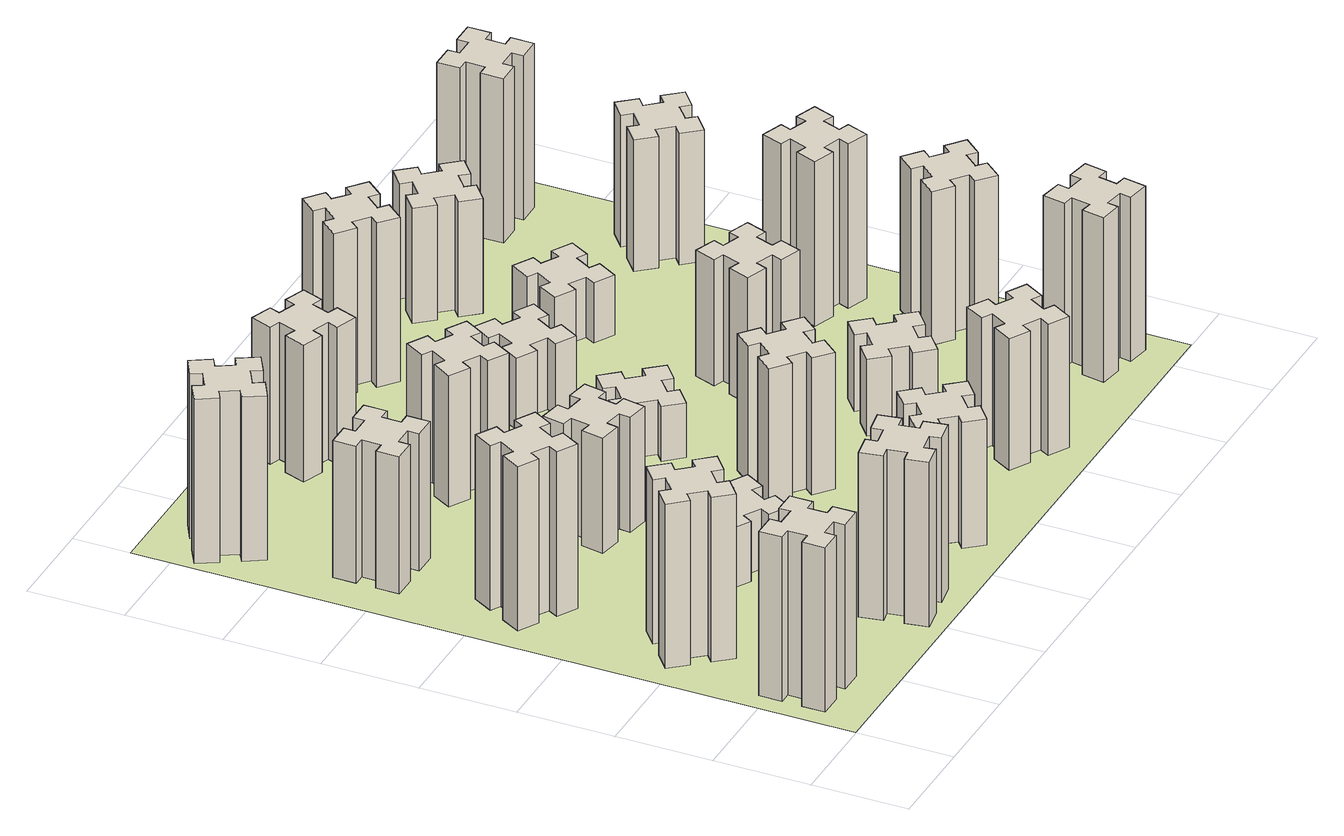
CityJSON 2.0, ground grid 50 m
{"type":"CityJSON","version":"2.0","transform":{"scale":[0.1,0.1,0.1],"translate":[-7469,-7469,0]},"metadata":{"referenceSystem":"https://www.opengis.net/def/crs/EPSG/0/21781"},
"CityObjects":{
"building1":{"type":"Building","attributes":{"class":"1000","function":"1000","usage":"1000","yearOfConstruction":2016,"roofType":"1000","measuredHeight":90,"storeysAboveGround":30,"storeysBelowGround":0},"geometry":[{"type":"Solid","lod":"1","boundaries":[[[[0,1,2,3,4,5,6,7,8,9,10,11,12,13,14,15,16,17,18,19]],[[17,16,20,21]],[[16,15,22,20]],[[15,14,23,22]],[[14,13,24,23]],[[13,12,25,24]],[[12,11,26,25]],[[11,10,27,26]],[[10,9,28,27]],[[9,8,29,28]],[[8,7,30,29]],[[7,6,31,30]],[[6,5,32,31]],[[5,4,33,32]],[[4,3,34,33]],[[3,2,35,34]],[[2,1,36,35]],[[1,0,37,36]],[[0,19,38,37]],[[19,18,39,38]],[[18,17,21,39]],[[24,25,26,27,28,29,30,31,32,33,34,35,36,37,38,39,21,20,22,23]]]]}]},
"building2":{"type":"Building","attributes":{"class":"1000","function":"1000","usage":"1000","yearOfConstruction":2016,"roofType":"1000","measuredHeight":90,"storeysAboveGround":30,"storeysBelowGround":0},"geometry":[{"type":"Solid","lod":"1","boundaries":[[[[40,41,42,43,44,45,46,47,48,49,50,51,52,53,54,55,56,57,58,59]],[[57,56,60,61]],[[56,55,62,60]],[[55,54,63,62]],[[54,53,64,63]],[[53,52,65,64]],[[52,51,66,65]],[[51,50,67,66]],[[50,49,68,67]],[[49,48,69,68]],[[48,47,70,69]],[[47,46,71,70]],[[46,45,72,71]],[[45,44,73,72]],[[44,43,74,73]],[[43,42,75,74]],[[42,41,76,75]],[[41,40,77,76]],[[40,59,78,77]],[[59,58,79,78]],[[58,57,61,79]],[[64,65,66,67,68,69,70,71,72,73,74,75,76,77,78,79,61,60,62,63]]]]}]},
"building3":{"type":"Building","attributes":{"class":"1000","function":"1000","usage":"1000","yearOfConstruction":2016,"roofType":"1000","measuredHeight":90,"storeysAboveGround":30,"storeysBelowGround":0},"geometry":[{"type":"Solid","lod":"1","boundaries":[[[[80,81,82,83,84,85,86,87,88,89,90,91,92,93,94,95,96,97,98,99]],[[97,96,100,101]],[[96,95,102,100]],[[95,94,103,102]],[[94,93,104,103]],[[93,92,105,104]],[[92,91,106,105]],[[91,90,107,106]],[[90,89,108,107]],[[89,88,109,108]],[[88,87,110,109]],[[87,86,111,110]],[[86,85,112,111]],[[85,84,113,112]],[[84,83,114,113]],[[83,82,115,114]],[[82,81,116,115]],[[81,80,117,116]],[[80,99,118,117]],[[99,98,119,118]],[[98,97,101,119]],[[104,105,106,107,108,109,110,111,112,113,114,115,116,117,118,119,101,100,102,103]]]]}]},
"building4":{"type":"Building","attributes":{"class":"1000","function":"1000","usage":"1000","yearOfConstruction":2016,"roofType":"1000","measuredHeight":75,"storeysAboveGround":30,"storeysBelowGround":0},"geometry":[{"type":"Solid","lod":"1","boundaries":[[[[120,121,122,123,124,125,126,127,128,129,130,131,132,133,134,135,136,137,138,139]],[[137,136,140,141]],[[136,135,142,140]],[[135,134,143,142]],[[134,133,144,143]],[[133,132,145,144]],[[132,131,146,145]],[[131,130,147,146]],[[130,129,148,147]],[[129,128,149,148]],[[128,127,150,149]],[[127,126,151,150]],[[126,125,152,151]],[[125,124,153,152]],[[124,123,154,153]],[[123,122,155,154]],[[122,121,156,155]],[[121,120,157,156]],[[120,139,158,157]],[[139,138,159,158]],[[138,137,141,159]],[[144,145,146,147,148,149,150,151,152,153,154,155,156,157,158,159,141,140,142,143]]]]}]},
"building5":{"type":"Building","attributes":{"class":"1000","function":"1000","usage":"1000","yearOfConstruction":2016,"roofType":"1000","measuredHeight":90,"storeysAboveGround":30,"storeysBelowGround":0},"geometry":[{"type":"Solid","lod":"1","boundaries":[[[[160,161,162,163,164,165,166,167,168,169,170,171,172,173,174,175,176,177,178,179]],[[177,176,180,181]],[[176,175,182,180]],[[175,174,183,182]],[[174,173,184,183]],[[173,172,185,184]],[[172,171,186,185]],[[171,170,187,186]],[[170,169,188,187]],[[169,168,189,188]],[[168,167,190,189]],[[167,166,191,190]],[[166,165,192,191]],[[165,164,193,192]],[[164,163,194,193]],[[163,162,195,194]],[[162,161,196,195]],[[161,160,197,196]],[[160,179,198,197]],[[179,178,199,198]],[[178,177,181,199]],[[184,185,186,187,188,189,190,191,192,193,194,195,196,197,198,199,181,180,182,183]]]]}]},
"building6":{"type":"Building","attributes":{"class":"1000","function":"1000","usage":"1000","yearOfConstruction":2016,"roofType":"1000","measuredHeight":90,"storeysAboveGround":30,"storeysBelowGround":0},"geometry":[{"type":"Solid","lod":"1","boundaries":[[[[200,201,202,203,204,205,206,207,208,209,210,211,212,213,214,215,216,217,218,219]],[[217,216,220,221]],[[216,215,222,220]],[[215,214,223,222]],[[214,213,224,223]],[[213,212,225,224]],[[212,211,226,225]],[[211,210,227,226]],[[210,209,228,227]],[[209,208,229,228]],[[208,207,230,229]],[[207,206,231,230]],[[206,205,232,231]],[[205,204,233,232]],[[204,203,234,233]],[[203,202,235,234]],[[202,201,236,235]],[[201,200,237,236]],[[200,219,238,237]],[[219,218,239,238]],[[218,217,221,239]],[[224,225,226,227,228,229,230,231,232,233,234,235,236,237,238,239,221,220,222,223]]]]}]},
"building7":{"type":"Building","attributes":{"class":"1000","function":"1000","usage":"1000","yearOfConstruction":2016,"roofType":"1000","measuredHeight":33,"storeysAboveGround":30,"storeysBelowGround":0},"geometry":[{"type":"Solid","lod":"1","boundaries":[[[[240,241,242,243,244,245,246,247,248,249,250,251,252,253,254,255,256,257,258,259]],[[257,256,260,261]],[[256,255,262,260]],[[255,254,263,262]],[[254,253,264,263]],[[253,252,265,264]],[[252,251,266,265]],[[251,250,267,266]],[[250,249,268,267]],[[249,248,269,268]],[[248,247,270,269]],[[247,246,271,270]],[[246,245,272,271]],[[245,244,273,272]],[[244,243,274,273]],[[243,242,275,274]],[[242,241,276,275]],[[241,240,277,276]],[[240,259,278,277]],[[259,258,279,278]],[[258,257,261,279]],[[264,265,266,267,268,269,270,271,272,273,274,275,276,277,278,279,261,260,262,263]]]]}]},
"building8":{"type":"Building","attributes":{"class":"1000","function":"1000","usage":"1000","yearOfConstruction":2016,"roofType":"1000","measuredHeight":63,"storeysAboveGround":30,"storeysBelowGround":0},"geometry":[{"type":"Solid","lod":"1","boundaries":[[[[280,281,282,283,284,285,286,287,288,289,290,291,292,293,294,295,296,297,298,299]],[[297,296,300,301]],[[296,295,302,300]],[[295,294,303,302]],[[294,293,304,303]],[[293,292,305,304]],[[292,291,306,305]],[[291,290,307,306]],[[290,289,308,307]],[[289,288,309,308]],[[288,287,310,309]],[[287,286,311,310]],[[286,285,312,311]],[[285,284,313,312]],[[284,283,314,313]],[[283,282,315,314]],[[282,281,316,315]],[[281,280,317,316]],[[280,299,318,317]],[[299,298,319,318]],[[298,297,301,319]],[[304,305,306,307,308,309,310,311,312,313,314,315,316,317,318,319,301,300,302,303]]]]}]},
"building9":{"type":"Building","attributes":{"class":"1000","function":"1000","usage":"1000","yearOfConstruction":2016,"roofType":"1000","measuredHeight":69,"storeysAboveGround":30,"storeysBelowGround":0},"geometry":[{"type":"Solid","lod":"1","boundaries":[[[[320,321,322,323,324,325,326,327,328,329,330,331,332,333,334,335,336,337,338,339]],[[337,336,340,341]],[[336,335,342,340]],[[335,334,343,342]],[[334,333,344,343]],[[333,332,345,344]],[[332,331,346,345]],[[331,330,347,346]],[[330,329,348,347]],[[329,328,349,348]],[[328,327,350,349]],[[327,326,351,350]],[[326,325,352,351]],[[325,324,353,352]],[[324,323,354,353]],[[323,322,355,354]],[[322,321,356,355]],[[321,320,357,356]],[[320,339,358,357]],[[339,338,359,358]],[[338,337,341,359]],[[344,345,346,347,348,349,350,351,352,353,354,355,356,357,358,359,341,340,342,343]]]]}]},
"building10":{"type":"Building","attributes":{"class":"1000","function":"1000","usage":"1000","yearOfConstruction":2016,"roofType":"1000","measuredHeight":72,"storeysAboveGround":30,"storeysBelowGround":0},"geometry":[{"type":"Solid","lod":"1","boundaries":[[[[360,361,362,363,364,365,366,367,368,369,370,371,372,373,374,375,376,377,378,379]],[[377,376,380,381]],[[376,375,382,380]],[[375,374,383,382]],[[374,373,384,383]],[[373,372,385,384]],[[372,371,386,385]],[[371,370,387,386]],[[370,369,388,387]],[[369,368,389,388]],[[368,367,390,389]],[[367,366,391,390]],[[366,365,392,391]],[[365,364,393,392]],[[364,363,394,393]],[[363,362,395,394]],[[362,361,396,395]],[[361,360,397,396]],[[360,379,398,397]],[[379,378,399,398]],[[378,377,381,399]],[[384,385,386,387,388,389,390,391,392,393,394,395,396,397,398,399,381,380,382,383]]]]}]},
"building11":{"type":"Building","attributes":{"class":"1000","function":"1000","usage":"1000","yearOfConstruction":2016,"roofType":"1000","measuredHeight":75,"storeysAboveGround":30,"storeysBelowGround":0},"geometry":[{"type":"Solid","lod":"1","boundaries":[[[[400,401,402,403,404,405,406,407,408,409,410,411,412,413,414,415,416,417,418,419]],[[417,416,420,421]],[[416,415,422,420]],[[415,414,423,422]],[[414,413,424,423]],[[413,412,425,424]],[[412,411,426,425]],[[411,410,427,426]],[[410,409,428,427]],[[409,408,429,428]],[[408,407,430,429]],[[407,406,431,430]],[[406,405,432,431]],[[405,404,433,432]],[[404,403,434,433]],[[403,402,435,434]],[[402,401,436,435]],[[401,400,437,436]],[[400,419,438,437]],[[419,418,439,438]],[[418,417,421,439]],[[424,425,426,427,428,429,430,431,432,433,434,435,436,437,438,439,421,420,422,423]]]]}]},
"building12":{"type":"Building","attributes":{"class":"1000","function":"1000","usage":"1000","yearOfConstruction":2016,"roofType":"1000","measuredHeight":75,"storeysAboveGround":30,"storeysBelowGround":0},"geometry":[{"type":"Solid","lod":"1","boundaries":[[[[440,441,442,443,444,445,446,447,448,449,450,451,452,453,454,455,456,457,458,459]],[[457,456,460,461]],[[456,455,462,460]],[[455,454,463,462]],[[454,453,464,463]],[[453,452,465,464]],[[452,451,466,465]],[[451,450,467,466]],[[450,449,468,467]],[[449,448,469,468]],[[448,447,470,469]],[[447,446,471,470]],[[446,445,472,471]],[[445,444,473,472]],[[444,443,474,473]],[[443,442,475,474]],[[442,441,476,475]],[[441,440,477,476]],[[440,459,478,477]],[[459,458,479,478]],[[458,457,461,479]],[[464,465,466,467,468,469,470,471,472,473,474,475,476,477,478,479,461,460,462,463]]]]}]},
"building13":{"type":"Building","attributes":{"class":"1000","function":"1000","usage":"1000","yearOfConstruction":2016,"roofType":"1000","measuredHeight":30,"storeysAboveGround":30,"storeysBelowGround":0},"geometry":[{"type":"Solid","lod":"1","boundaries":[[[[480,481,482,483,484,485,486,487,488,489,490,491,492,493,494,495,496,497,498,499]],[[497,496,500,501]],[[496,495,502,500]],[[495,494,503,502]],[[494,493,504,503]],[[493,492,505,504]],[[492,491,506,505]],[[491,490,507,506]],[[490,489,508,507]],[[489,488,509,508]],[[488,487,510,509]],[[487,486,511,510]],[[486,485,512,511]],[[485,484,513,512]],[[484,483,514,513]],[[483,482,515,514]],[[482,481,516,515]],[[481,480,517,516]],[[480,499,518,517]],[[499,498,519,518]],[[498,497,501,519]],[[504,505,506,507,508,509,510,511,512,513,514,515,516,517,518,519,501,500,502,503]]]]}]},
"building14":{"type":"Building","attributes":{"class":"1000","function":"1000","usage":"1000","yearOfConstruction":2016,"roofType":"1000","measuredHeight":72,"storeysAboveGround":30,"storeysBelowGround":0},"geometry":[{"type":"Solid","lod":"1","boundaries":[[[[520,521,522,523,524,525,526,527,528,529,530,531,532,533,534,535,536,537,538,539]],[[537,536,540,541]],[[536,535,542,540]],[[535,534,543,542]],[[534,533,544,543]],[[533,532,545,544]],[[532,531,546,545]],[[531,530,547,546]],[[530,529,548,547]],[[529,528,549,548]],[[528,527,550,549]],[[527,526,551,550]],[[526,525,552,551]],[[525,524,553,552]],[[524,523,554,553]],[[523,522,555,554]],[[522,521,556,555]],[[521,520,557,556]],[[520,539,558,557]],[[539,538,559,558]],[[538,537,541,559]],[[544,545,546,547,548,549,550,551,552,553,554,555,556,557,558,559,541,540,542,543]]]]}]},
"building15":{"type":"Building","attributes":{"class":"1000","function":"1000","usage":"1000","yearOfConstruction":2016,"roofType":"1000","measuredHeight":39,"storeysAboveGround":30,"storeysBelowGround":0},"geometry":[{"type":"Solid","lod":"1","boundaries":[[[[560,561,562,563,564,565,566,567,568,569,570,571,572,573,574,575,576,577,578,579]],[[577,576,580,581]],[[576,575,582,580]],[[575,574,583,582]],[[574,573,584,583]],[[573,572,585,584]],[[572,571,586,585]],[[571,570,587,586]],[[570,569,588,587]],[[569,568,589,588]],[[568,567,590,589]],[[567,566,591,590]],[[566,565,592,591]],[[565,564,593,592]],[[564,563,594,593]],[[563,562,595,594]],[[562,561,596,595]],[[561,560,597,596]],[[560,579,598,597]],[[579,578,599,598]],[[578,577,581,599]],[[584,585,586,587,588,589,590,591,592,593,594,595,596,597,598,599,581,580,582,583]]]]}]},
"building16":{"type":"Building","attributes":{"class":"1000","function":"1000","usage":"1000","yearOfConstruction":2016,"roofType":"1000","measuredHeight":90,"storeysAboveGround":30,"storeysBelowGround":0},"geometry":[{"type":"Solid","lod":"1","boundaries":[[[[600,601,602,603,604,605,606,607,608,609,610,611,612,613,614,615,616,617,618,619]],[[617,616,620,621]],[[616,615,622,620]],[[615,614,623,622]],[[614,613,624,623]],[[613,612,625,624]],[[612,611,626,625]],[[611,610,627,626]],[[610,609,628,627]],[[609,608,629,628]],[[608,607,630,629]],[[607,606,631,630]],[[606,605,632,631]],[[605,604,633,632]],[[604,603,634,633]],[[603,602,635,634]],[[602,601,636,635]],[[601,600,637,636]],[[600,619,638,637]],[[619,618,639,638]],[[618,617,621,639]],[[624,625,626,627,628,629,630,631,632,633,634,635,636,637,638,639,621,620,622,623]]]]}]},
"building17":{"type":"Building","attributes":{"class":"1000","function":"1000","usage":"1000","yearOfConstruction":2016,"roofType":"1000","measuredHeight":42,"storeysAboveGround":30,"storeysBelowGround":0},"geometry":[{"type":"Solid","lod":"1","boundaries":[[[[640,641,642,643,644,645,646,647,648,649,650,651,652,653,654,655,656,657,658,659]],[[657,656,660,661]],[[656,655,662,660]],[[655,654,663,662]],[[654,653,664,663]],[[653,652,665,664]],[[652,651,666,665]],[[651,650,667,666]],[[650,649,668,667]],[[649,648,669,668]],[[648,647,670,669]],[[647,646,671,670]],[[646,645,672,671]],[[645,644,673,672]],[[644,643,674,673]],[[643,642,675,674]],[[642,641,676,675]],[[641,640,677,676]],[[640,659,678,677]],[[659,658,679,678]],[[658,657,661,679]],[[664,665,666,667,668,669,670,671,672,673,674,675,676,677,678,679,661,660,662,663]]]]}]},
"building18":{"type":"Building","attributes":{"class":"1000","function":"1000","usage":"1000","yearOfConstruction":2016,"roofType":"1000","measuredHeight":69,"storeysAboveGround":30,"storeysBelowGround":0},"geometry":[{"type":"Solid","lod":"1","boundaries":[[[[680,681,682,683,684,685,686,687,688,689,690,691,692,693,694,695,696,697,698,699]],[[697,696,700,701]],[[696,695,702,700]],[[695,694,703,702]],[[694,693,704,703]],[[693,692,705,704]],[[692,691,706,705]],[[691,690,707,706]],[[690,689,708,707]],[[689,688,709,708]],[[688,687,710,709]],[[687,686,711,710]],[[686,685,712,711]],[[685,684,713,712]],[[684,683,714,713]],[[683,682,715,714]],[[682,681,716,715]],[[681,680,717,716]],[[680,699,718,717]],[[699,698,719,718]],[[698,697,701,719]],[[704,705,706,707,708,709,710,711,712,713,714,715,716,717,718,719,701,700,702,703]]]]}]},
"building19":{"type":"Building","attributes":{"class":"1000","function":"1000","usage":"1000","yearOfConstruction":2016,"roofType":"1000","measuredHeight":33,"storeysAboveGround":30,"storeysBelowGround":0},"geometry":[{"type":"Solid","lod":"1","boundaries":[[[[720,721,722,723,724,725,726,727,728,729,730,731,732,733,734,735,736,737,738,739]],[[737,736,740,741]],[[736,735,742,740]],[[735,734,743,742]],[[734,733,744,743]],[[733,732,745,744]],[[732,731,746,745]],[[731,730,747,746]],[[730,729,748,747]],[[729,728,749,748]],[[728,727,750,749]],[[727,726,751,750]],[[726,725,752,751]],[[725,724,753,752]],[[724,723,754,753]],[[723,722,755,754]],[[722,721,756,755]],[[721,720,757,756]],[[720,739,758,757]],[[739,738,759,758]],[[738,737,741,759]],[[744,745,746,747,748,749,750,751,752,753,754,755,756,757,758,759,741,740,742,743]]]]}]},
"building20":{"type":"Building","attributes":{"class":"1000","function":"1000","usage":"1000","yearOfConstruction":2016,"roofType":"1000","measuredHeight":90,"storeysAboveGround":30,"storeysBelowGround":0},"geometry":[{"type":"Solid","lod":"1","boundaries":[[[[760,761,762,763,764,765,766,767,768,769,770,771,772,773,774,775,776,777,778,779]],[[777,776,780,781]],[[776,775,782,780]],[[775,774,783,782]],[[774,773,784,783]],[[773,772,785,784]],[[772,771,786,785]],[[771,770,787,786]],[[770,769,788,787]],[[769,768,789,788]],[[768,767,790,789]],[[767,766,791,790]],[[766,765,792,791]],[[765,764,793,792]],[[764,763,794,793]],[[763,762,795,794]],[[762,761,796,795]],[[761,760,797,796]],[[760,779,798,797]],[[779,778,799,798]],[[778,777,781,799]],[[784,785,786,787,788,789,790,791,792,793,794,795,796,797,798,799,781,780,782,783]]]]}]},
"building21":{"type":"Building","attributes":{"class":"1000","function":"1000","usage":"1000","yearOfConstruction":2016,"roofType":"1000","measuredHeight":63,"storeysAboveGround":30,"storeysBelowGround":0},"geometry":[{"type":"Solid","lod":"1","boundaries":[[[[800,801,802,803,804,805,806,807,808,809,810,811,812,813,814,815,816,817,818,819]],[[817,816,820,821]],[[816,815,822,820]],[[815,814,823,822]],[[814,813,824,823]],[[813,812,825,824]],[[812,811,826,825]],[[811,810,827,826]],[[810,809,828,827]],[[809,808,829,828]],[[808,807,830,829]],[[807,806,831,830]],[[806,805,832,831]],[[805,804,833,832]],[[804,803,834,833]],[[803,802,835,834]],[[802,801,836,835]],[[801,800,837,836]],[[800,819,838,837]],[[819,818,839,838]],[[818,817,821,839]],[[824,825,826,827,828,829,830,831,832,833,834,835,836,837,838,839,821,820,822,823]]]]}]},
"building22":{"type":"Building","attributes":{"class":"1000","function":"1000","usage":"1000","yearOfConstruction":2016,"roofType":"1000","measuredHeight":84,"storeysAboveGround":30,"storeysBelowGround":0},"geometry":[{"type":"Solid","lod":"1","boundaries":[[[[840,841,842,843,844,845,846,847,848,849,850,851,852,853,854,855,856,857,858,859]],[[857,856,860,861]],[[856,855,862,860]],[[855,854,863,862]],[[854,853,864,863]],[[853,852,865,864]],[[852,851,866,865]],[[851,850,867,866]],[[850,849,868,867]],[[849,848,869,868]],[[848,847,870,869]],[[847,846,871,870]],[[846,845,872,871]],[[845,844,873,872]],[[844,843,874,873]],[[843,842,875,874]],[[842,841,876,875]],[[841,840,877,876]],[[840,859,878,877]],[[859,858,879,878]],[[858,857,861,879]],[[864,865,866,867,868,869,870,871,872,873,874,875,876,877,878,879,861,860,862,863]]]]}]},
"building23":{"type":"Building","attributes":{"class":"1000","function":"1000","usage":"1000","yearOfConstruction":2016,"roofType":"1000","measuredHeight":90,"storeysAboveGround":30,"storeysBelowGround":0},"geometry":[{"type":"Solid","lod":"1","boundaries":[[[[880,881,882,883,884,885,886,887,888,889,890,891,892,893,894,895,896,897,898,899]],[[897,896,900,901]],[[896,895,902,900]],[[895,894,903,902]],[[894,893,904,903]],[[893,892,905,904]],[[892,891,906,905]],[[891,890,907,906]],[[890,889,908,907]],[[889,888,909,908]],[[888,887,910,909]],[[887,886,911,910]],[[886,885,912,911]],[[885,884,913,912]],[[884,883,914,913]],[[883,882,915,914]],[[882,881,916,915]],[[881,880,917,916]],[[880,899,918,917]],[[899,898,919,918]],[[898,897,901,919]],[[904,905,906,907,908,909,910,911,912,913,914,915,916,917,918,919,901,900,902,903]]]]}]},
"building24":{"type":"Building","attributes":{"class":"1000","function":"1000","usage":"1000","yearOfConstruction":2016,"roofType":"1000","measuredHeight":72,"storeysAboveGround":30,"storeysBelowGround":0},"geometry":[{"type":"Solid","lod":"1","boundaries":[[[[920,921,922,923,924,925,926,927,928,929,930,931,932,933,934,935,936,937,938,939]],[[937,936,940,941]],[[936,935,942,940]],[[935,934,943,942]],[[934,933,944,943]],[[933,932,945,944]],[[932,931,946,945]],[[931,930,947,946]],[[930,929,948,947]],[[929,928,949,948]],[[928,927,950,949]],[[927,926,951,950]],[[926,925,952,951]],[[925,924,953,952]],[[924,923,954,953]],[[923,922,955,954]],[[922,921,956,955]],[[921,920,957,956]],[[920,939,958,957]],[[939,938,959,958]],[[938,937,941,959]],[[944,945,946,947,948,949,950,951,952,953,954,955,956,957,958,959,941,940,942,943]]]]}]},
"building25":{"type":"Building","attributes":{"class":"1000","function":"1000","usage":"1000","yearOfConstruction":2016,"roofType":"1000","measuredHeight":90,"storeysAboveGround":30,"storeysBelowGround":0},"geometry":[{"type":"Solid","lod":"1","boundaries":[[[[960,961,962,963,964,965,966,967,968,969,970,971,972,973,974,975,976,977,978,979]],[[977,976,980,981]],[[976,975,982,980]],[[975,974,983,982]],[[974,973,984,983]],[[973,972,985,984]],[[972,971,986,985]],[[971,970,987,986]],[[970,969,988,987]],[[969,968,989,988]],[[968,967,990,989]],[[967,966,991,990]],[[966,965,992,991]],[[965,964,993,992]],[[964,963,994,993]],[[963,962,995,994]],[[962,961,996,995]],[[961,960,997,996]],[[960,979,998,997]],[[979,978,999,998]],[[978,977,981,999]],[[984,985,986,987,988,989,990,991,992,993,994,995,996,997,998,999,981,980,982,983]]]]}]},
"landuse1":{"type":"LandUse","attributes":{"name":"plot1","function":"1010"},"geometry":[{"type":"MultiSurface","lod":"1","boundaries":[[[1000,1001,1002,1003]]]}]}
},
"vertices":[
[165,425,0],[165,325,0],[105,325,0],[105,205,0],[225,205,0],[225,265,0],[325,265,0],[325,205,0],[445,205,0],[445,325,0],[385,325,0],[385,425,0],[445,425,0],[445,545,0],[325,545,0],[325,485,0],[225,485,0],[225,545,0],[105,545,0],[105,425,0],[225,485,900],[225,545,900],[325,485,900],[325,545,900],[445,545,900],[445,425,900],[385,425,900],[385,325,900],[445,325,900],[445,205,900],[325,205,900],[325,265,900],[225,265,900],[225,205,900],[105,205,900],[105,325,900],[165,325,900],[165,425,900],[105,425,900],[105,545,900],
[492,1048,0],[427,1124,0],[473,1163,0],[396,1255,0],[304,1178,0],[343,1132,0],[266,1067,0],[228,1113,0],[136,1036,0],[213,944,0],[259,983,0],[323,906,0],[277,868,0],[354,776,0],[446,853,0],[408,899,0],[484,963,0],[523,917,0],[615,994,0],[538,1086,0],[484,963,900],[523,917,900],[408,899,900],[446,853,900],[354,776,900],[277,868,900],[323,906,900],[259,983,900],[213,944,900],[136,1036,900],[228,1113,900],[266,1067,900],[343,1132,900],[304,1178,900],[396,1255,900],[473,1163,900],[427,1124,900],[492,1048,900],[538,1086,900],[615,994,900],
[474,1926,0],[387,1976,0],[417,2028,0],[313,2088,0],[253,1984,0],[305,1954,0],[255,1867,0],[203,1897,0],[143,1793,0],[247,1733,0],[277,1785,0],[364,1735,0],[334,1683,0],[438,1623,0],[498,1727,0],[446,1757,0],[496,1844,0],[548,1814,0],[608,1918,0],[504,1978,0],[496,1844,900],[548,1814,900],[446,1757,900],[498,1727,900],[438,1623,900],[334,1683,900],[364,1735,900],[277,1785,900],[247,1733,900],[143,1793,900],[203,1897,900],[255,1867,900],[305,1954,900],[253,1984,900],[313,2088,900],[417,2028,900],[387,1976,900],[474,1926,900],[504,1978,900],[608,1918,900],
[485,2545,0],[485,2645,0],[545,2645,0],[545,2765,0],[425,2765,0],[425,2705,0],[325,2705,0],[325,2765,0],[205,2765,0],[205,2645,0],[265,2645,0],[265,2545,0],[205,2545,0],[205,2425,0],[325,2425,0],[325,2485,0],[425,2485,0],[425,2425,0],[545,2425,0],[545,2545,0],[425,2485,750],[425,2425,750],[325,2485,750],[325,2425,750],[205,2425,750],[205,2545,750],[265,2545,750],[265,2645,750],[205,2645,750],[205,2765,750],[325,2765,750],[325,2705,750],[425,2705,750],[425,2765,750],[545,2765,750],[545,2645,750],[485,2645,750],[485,2545,750],[545,2545,750],[545,2425,750],
[1085,158,0],[1184,176,0],[1194,117,0],[1312,137,0],[1291,256,0],[1232,245,0],[1215,344,0],[1274,354,0],[1253,472,0],[1135,451,0],[1145,392,0],[1047,375,0],[1037,434,0],[918,413,0],[939,295,0],[998,305,0],[1016,207,0],[957,197,0],[977,78,0],[1096,99,0],[1016,207,900],[957,197,900],[998,305,900],[939,295,900],[918,413,900],[1037,434,900],[1047,375,900],[1145,392,900],[1135,451,900],[1253,472,900],[1274,354,900],[1215,344,900],[1232,245,900],[1291,256,900],[1312,137,900],[1194,117,900],[1184,176,900],[1085,158,900],[1096,99,900],[977,78,900],
[155,3324,0],[205,3237,0],[153,3207,0],[213,3103,0],[317,3163,0],[287,3215,0],[374,3265,0],[404,3213,0],[508,3273,0],[448,3377,0],[396,3347,0],[346,3434,0],[398,3464,0],[338,3568,0],[234,3508,0],[264,3456,0],[177,3406,0],[147,3458,0],[43,3398,0],[103,3294,0],[177,3406,900],[147,3458,900],[264,3456,900],[234,3508,900],[338,3568,900],[398,3464,900],[346,3434,900],[396,3347,900],[448,3377,900],[508,3273,900],[404,3213,900],[374,3265,900],[287,3215,900],[317,3163,900],[213,3103,900],[153,3207,900],[205,3237,900],[155,3324,900],[103,3294,900],[43,3398,900],
[1186,1017,0],[1236,1104,0],[1288,1074,0],[1348,1178,0],[1244,1238,0],[1214,1186,0],[1127,1236,0],[1157,1288,0],[1053,1348,0],[993,1244,0],[1045,1214,0],[995,1127,0],[943,1157,0],[883,1053,0],[987,993,0],[1017,1045,0],[1104,995,0],[1074,943,0],[1178,883,0],[1238,987,0],[1104,995,330],[1074,943,330],[1017,1045,330],[987,993,330],[883,1053,330],[943,1157,330],[995,1127,330],[1045,1214,330],[993,1244,330],[1053,1348,330],[1157,1288,330],[1127,1236,330],[1214,1186,330],[1244,1238,330],[1348,1178,330],[1288,1074,330],[1236,1104,330],[1186,1017,330],[1238,987,330],[1178,883,330],
[1016,1924,0],[998,1825,0],[939,1836,0],[918,1717,0],[1037,1697,0],[1047,1756,0],[1145,1738,0],[1135,1679,0],[1253,1658,0],[1274,1777,0],[1215,1787,0],[1232,1885,0],[1291,1875,0],[1312,1993,0],[1194,2014,0],[1184,1955,0],[1085,1972,0],[1096,2031,0],[977,2052,0],[957,1934,0],[1085,1972,630],[1096,2031,630],[1184,1955,630],[1194,2014,630],[1312,1993,630],[1291,1875,630],[1232,1885,630],[1215,1787,630],[1274,1777,630],[1253,1658,630],[1135,1679,630],[1145,1738,630],[1047,1756,630],[1037,1697,630],[918,1717,630],[939,1836,630],[998,1825,630],[1016,1924,630],[957,1934,630],[977,2052,630],
[1639,343,0],[1703,266,0],[1657,228,0],[1734,136,0],[1826,213,0],[1788,259,0],[1864,323,0],[1903,277,0],[1995,354,0],[1918,446,0],[1872,408,0],[1807,484,0],[1853,523,0],[1776,615,0],[1684,538,0],[1723,492,0],[1646,427,0],[1608,473,0],[1516,396,0],[1593,304,0],[1646,427,690],[1608,473,690],[1723,492,690],[1684,538,690],[1776,615,690],[1853,523,690],[1807,484,690],[1872,408,690],[1918,446,690],[1995,354,690],[1903,277,690],[1864,323,690],[1788,259,690],[1826,213,690],[1734,136,690],[1657,228,690],[1703,266,690],[1639,343,690],[1593,304,690],[1516,396,690],
[1314,2666,0],[1227,2716,0],[1257,2768,0],[1153,2828,0],[1093,2724,0],[1145,2694,0],[1095,2607,0],[1043,2637,0],[983,2533,0],[1087,2473,0],[1117,2525,0],[1204,2475,0],[1174,2423,0],[1278,2363,0],[1338,2467,0],[1286,2497,0],[1336,2584,0],[1388,2554,0],[1448,2658,0],[1344,2718,0],[1336,2584,720],[1388,2554,720],[1286,2497,720],[1338,2467,720],[1278,2363,720],[1174,2423,720],[1204,2475,720],[1117,2525,720],[1087,2473,720],[983,2533,720],[1043,2637,720],[1095,2607,720],[1145,2694,720],[1093,2724,720],[1153,2828,720],[1257,2768,720],[1227,2716,720],[1314,2666,720],[1344,2718,720],[1448,2658,720],
[1200,3422,0],[1106,3456,0],[1127,3512,0],[1014,3553,0],[973,3440,0],[1029,3420,0],[995,3326,0],[939,3347,0],[897,3234,0],[1010,3193,0],[1031,3249,0],[1125,3215,0],[1104,3159,0],[1217,3117,0],[1258,3230,0],[1202,3251,0],[1236,3345,0],[1292,3324,0],[1333,3437,0],[1220,3478,0],[1236,3345,750],[1292,3324,750],[1202,3251,750],[1258,3230,750],[1217,3117,750],[1104,3159,750],[1125,3215,750],[1031,3249,750],[1010,3193,750],[897,3234,750],[939,3347,750],[995,3326,750],[1029,3420,750],[973,3440,750],[1014,3553,750],[1127,3512,750],[1106,3456,750],[1200,3422,750],[1220,3478,750],[1333,3437,750],
[1803,1324,0],[1739,1248,0],[1693,1286,0],[1616,1194,0],[1708,1117,0],[1746,1163,0],[1823,1099,0],[1784,1053,0],[1876,976,0],[1953,1068,0],[1907,1106,0],[1972,1183,0],[2018,1144,0],[2095,1236,0],[2003,1313,0],[1964,1267,0],[1888,1332,0],[1926,1378,0],[1834,1455,0],[1757,1363,0],[1888,1332,750],[1926,1378,750],[1964,1267,750],[2003,1313,750],[2095,1236,750],[2018,1144,750],[1972,1183,750],[1907,1106,750],[1953,1068,750],[1876,976,750],[1784,1053,750],[1823,1099,750],[1746,1163,750],[1708,1117,750],[1616,1194,750],[1693,1286,750],[1739,1248,750],[1803,1324,750],[1757,1363,750],[1834,1455,750],
[1972,1988,0],[1907,2064,0],[1953,2103,0],[1876,2195,0],[1784,2118,0],[1823,2072,0],[1746,2007,0],[1708,2053,0],[1616,1976,0],[1693,1884,0],[1739,1923,0],[1803,1846,0],[1757,1808,0],[1834,1716,0],[1926,1793,0],[1888,1839,0],[1964,1903,0],[2003,1857,0],[2095,1934,0],[2018,2026,0],[1964,1903,300],[2003,1857,300],[1888,1839,300],[1926,1793,300],[1834,1716,300],[1757,1808,300],[1803,1846,300],[1739,1923,300],[1693,1884,300],[1616,1976,300],[1708,2053,300],[1746,2007,300],[1823,2072,300],[1784,2118,300],[1876,2195,300],[1953,2103,300],[1907,2064,300],[1972,1988,300],[2018,2026,300],[2095,1934,300],
[2694,446,0],[2607,496,0],[2637,548,0],[2533,608,0],[2473,504,0],[2525,474,0],[2475,387,0],[2423,417,0],[2363,313,0],[2467,253,0],[2497,305,0],[2584,255,0],[2554,203,0],[2658,143,0],[2718,247,0],[2666,277,0],[2716,364,0],[2768,334,0],[2828,438,0],[2724,498,0],[2716,364,720],[2768,334,720],[2666,277,720],[2718,247,720],[2658,143,720],[2554,203,720],[2584,255,720],[2497,305,720],[2467,253,720],[2363,313,720],[2423,417,720],[2475,387,720],[2525,474,720],[2473,504,720],[2533,608,720],[2637,548,720],[2607,496,720],[2694,446,720],[2724,498,720],[2828,438,720],
[2026,2497,0],[2076,2584,0],[2128,2554,0],[2188,2658,0],[2084,2718,0],[2054,2666,0],[1967,2716,0],[1997,2768,0],[1893,2828,0],[1833,2724,0],[1885,2694,0],[1835,2607,0],[1783,2637,0],[1723,2533,0],[1827,2473,0],[1857,2525,0],[1944,2475,0],[1914,2423,0],[2018,2363,0],[2078,2467,0],[1944,2475,390],[1914,2423,390],[1857,2525,390],[1827,2473,390],[1723,2533,390],[1783,2637,390],[1835,2607,390],[1885,2694,390],[1833,2724,390],[1893,2828,390],[1997,2768,390],[1967,2716,390],[2054,2666,390],[2084,2718,390],[2188,2658,390],[2128,2554,390],[2076,2584,390],[2026,2497,390],[2078,2467,390],[2018,2363,390],
[1746,3383,0],[1823,3319,0],[1784,3273,0],[1876,3196,0],[1953,3288,0],[1907,3326,0],[1972,3403,0],[2018,3364,0],[2095,3456,0],[2003,3533,0],[1964,3487,0],[1888,3552,0],[1926,3598,0],[1834,3675,0],[1757,3583,0],[1803,3544,0],[1739,3468,0],[1693,3506,0],[1616,3414,0],[1708,3337,0],[1739,3468,900],[1693,3506,900],[1803,3544,900],[1757,3583,900],[1834,3675,900],[1926,3598,900],[1888,3552,900],[1964,3487,900],[2003,3533,900],[2095,3456,900],[2018,3364,900],[1972,3403,900],[1907,3326,900],[1953,3288,900],[1876,3196,900],[1784,3273,900],[1823,3319,900],[1746,3383,900],[1708,3337,900],[1616,3414,900],
[2563,1132,0],[2486,1067,0],[2448,1113,0],[2356,1036,0],[2433,944,0],[2479,983,0],[2543,906,0],[2497,868,0],[2574,776,0],[2666,853,0],[2628,899,0],[2704,963,0],[2743,917,0],[2835,994,0],[2758,1086,0],[2712,1048,0],[2647,1124,0],[2693,1163,0],[2616,1255,0],[2524,1178,0],[2647,1124,420],[2693,1163,420],[2712,1048,420],[2758,1086,420],[2835,994,420],[2743,917,420],[2704,963,420],[2628,899,420],[2666,853,420],[2574,776,420],[2497,868,420],[2543,906,420],[2479,983,420],[2433,944,420],[2356,1036,420],[2448,1113,420],[2486,1067,420],[2563,1132,420],[2524,1178,420],[2616,1255,420],
[2682,1671,0],[2716,1765,0],[2772,1744,0],[2813,1857,0],[2700,1898,0],[2680,1842,0],[2586,1876,0],[2607,1932,0],[2494,1973,0],[2453,1860,0],[2509,1840,0],[2475,1746,0],[2419,1767,0],[2377,1654,0],[2490,1613,0],[2511,1669,0],[2605,1635,0],[2584,1579,0],[2697,1537,0],[2738,1650,0],[2605,1635,690],[2584,1579,690],[2511,1669,690],[2490,1613,690],[2377,1654,690],[2419,1767,690],[2475,1746,690],[2509,1840,690],[2453,1860,690],[2494,1973,690],[2607,1932,690],[2586,1876,690],[2680,1842,690],[2700,1898,690],[2813,1857,690],[2772,1744,690],[2716,1765,690],[2682,1671,690],[2738,1650,690],[2697,1537,690],
[2666,2597,0],[2716,2684,0],[2768,2654,0],[2828,2758,0],[2724,2818,0],[2694,2766,0],[2607,2816,0],[2637,2868,0],[2533,2928,0],[2473,2824,0],[2525,2794,0],[2475,2707,0],[2423,2737,0],[2363,2633,0],[2467,2573,0],[2497,2625,0],[2584,2575,0],[2554,2523,0],[2658,2463,0],[2718,2567,0],[2584,2575,330],[2554,2523,330],[2497,2625,330],[2467,2573,330],[2363,2633,330],[2423,2737,330],[2475,2707,330],[2525,2794,330],[2473,2824,330],[2533,2928,330],[2637,2868,330],[2607,2816,330],[2694,2766,330],[2724,2818,330],[2828,2758,330],[2768,2654,330],[2716,2684,330],[2666,2597,330],[2718,2567,330],[2658,2463,330],
[3504,475,0],[3405,492,0],[3416,551,0],[3297,572,0],[3277,454,0],[3336,444,0],[3318,345,0],[3259,356,0],[3238,237,0],[3357,217,0],[3367,276,0],[3465,258,0],[3455,199,0],[3573,178,0],[3594,297,0],[3535,307,0],[3552,405,0],[3611,395,0],[3632,513,0],[3514,534,0],[3552,405,900],[3611,395,900],[3535,307,900],[3594,297,900],[3573,178,900],[3455,199,900],[3465,258,900],[3367,276,900],[3357,217,900],[3238,237,900],[3259,356,900],[3318,345,900],[3336,444,900],[3277,454,900],[3297,572,900],[3416,551,900],[3405,492,900],[3504,475,900],[3514,534,900],[3632,513,900],
[2712,3368,0],[2647,3444,0],[2693,3483,0],[2616,3575,0],[2524,3498,0],[2563,3452,0],[2486,3387,0],[2448,3433,0],[2356,3356,0],[2433,3264,0],[2479,3303,0],[2543,3226,0],[2497,3188,0],[2574,3096,0],[2666,3173,0],[2628,3219,0],[2704,3283,0],[2743,3237,0],[2835,3314,0],[2758,3406,0],[2704,3283,630],[2743,3237,630],[2628,3219,630],[2666,3173,630],[2574,3096,630],[2497,3188,630],[2543,3226,630],[2479,3303,630],[2433,3264,630],[2356,3356,630],[2448,3433,630],[2486,3387,630],[2563,3452,630],[2524,3498,630],[2616,3575,630],[2693,3483,630],[2647,3444,630],[2712,3368,630],[2758,3406,630],[2835,3314,630],
[3487,1006,0],[3552,1083,0],[3598,1044,0],[3675,1136,0],[3583,1213,0],[3544,1167,0],[3468,1232,0],[3506,1278,0],[3414,1355,0],[3337,1263,0],[3383,1224,0],[3319,1148,0],[3273,1186,0],[3196,1094,0],[3288,1017,0],[3326,1063,0],[3403,999,0],[3364,953,0],[3456,876,0],[3533,968,0],[3403,999,840],[3364,953,840],[3326,1063,840],[3288,1017,840],[3196,1094,840],[3273,1186,840],[3319,1148,840],[3383,1224,840],[3337,1263,840],[3414,1355,840],[3506,1278,840],[3468,1232,840],[3544,1167,840],[3583,1213,840],[3675,1136,840],[3598,1044,840],[3552,1083,840],[3487,1006,840],[3533,968,840],[3456,876,840],
[3420,1842,0],[3326,1876,0],[3347,1932,0],[3234,1973,0],[3193,1860,0],[3249,1840,0],[3215,1746,0],[3159,1767,0],[3117,1654,0],[3230,1613,0],[3251,1669,0],[3345,1635,0],[3324,1579,0],[3437,1537,0],[3478,1650,0],[3422,1671,0],[3456,1765,0],[3512,1744,0],[3553,1857,0],[3440,1898,0],[3456,1765,900],[3512,1744,900],[3422,1671,900],[3478,1650,900],[3437,1537,900],[3324,1579,900],[3345,1635,900],[3251,1669,900],[3230,1613,900],[3117,1654,900],[3159,1767,900],[3215,1746,900],[3249,1840,900],[3193,1860,900],[3234,1973,900],[3347,1932,900],[3326,1876,900],[3420,1842,900],[3440,1898,900],[3553,1857,900],
[3319,2563,0],[3383,2486,0],[3337,2448,0],[3414,2356,0],[3506,2433,0],[3468,2479,0],[3544,2543,0],[3583,2497,0],[3675,2574,0],[3598,2666,0],[3552,2628,0],[3487,2704,0],[3533,2743,0],[3456,2835,0],[3364,2758,0],[3403,2712,0],[3326,2647,0],[3288,2693,0],[3196,2616,0],[3273,2524,0],[3326,2647,720],[3288,2693,720],[3403,2712,720],[3364,2758,720],[3456,2835,720],[3533,2743,720],[3487,2704,720],[3552,2628,720],[3598,2666,720],[3675,2574,720],[3583,2497,720],[3544,2543,720],[3468,2479,720],[3506,2433,720],[3414,2356,720],[3337,2448,720],[3383,2486,720],[3319,2563,720],[3273,2524,720],[3196,2616,720],
[3285,3325,0],[3385,3325,0],[3385,3265,0],[3505,3265,0],[3505,3385,0],[3445,3385,0],[3445,3485,0],[3505,3485,0],[3505,3605,0],[3385,3605,0],[3385,3545,0],[3285,3545,0],[3285,3605,0],[3165,3605,0],[3165,3485,0],[3225,3485,0],[3225,3385,0],[3165,3385,0],[3165,3265,0],[3285,3265,0],[3225,3385,900],[3165,3385,900],[3225,3485,900],[3165,3485,900],[3165,3605,900],[3285,3605,900],[3285,3545,900],[3385,3545,900],[3385,3605,900],[3505,3605,900],[3505,3485,900],[3445,3485,900],[3445,3385,900],[3505,3385,900],[3505,3265,900],[3385,3265,900],[3385,3325,900],[3285,3325,900],[3285,3265,900],[3165,3265,900],
[5,3705,0],[3705,3705,0],[3705,5,0],[5,5,0]
]}
